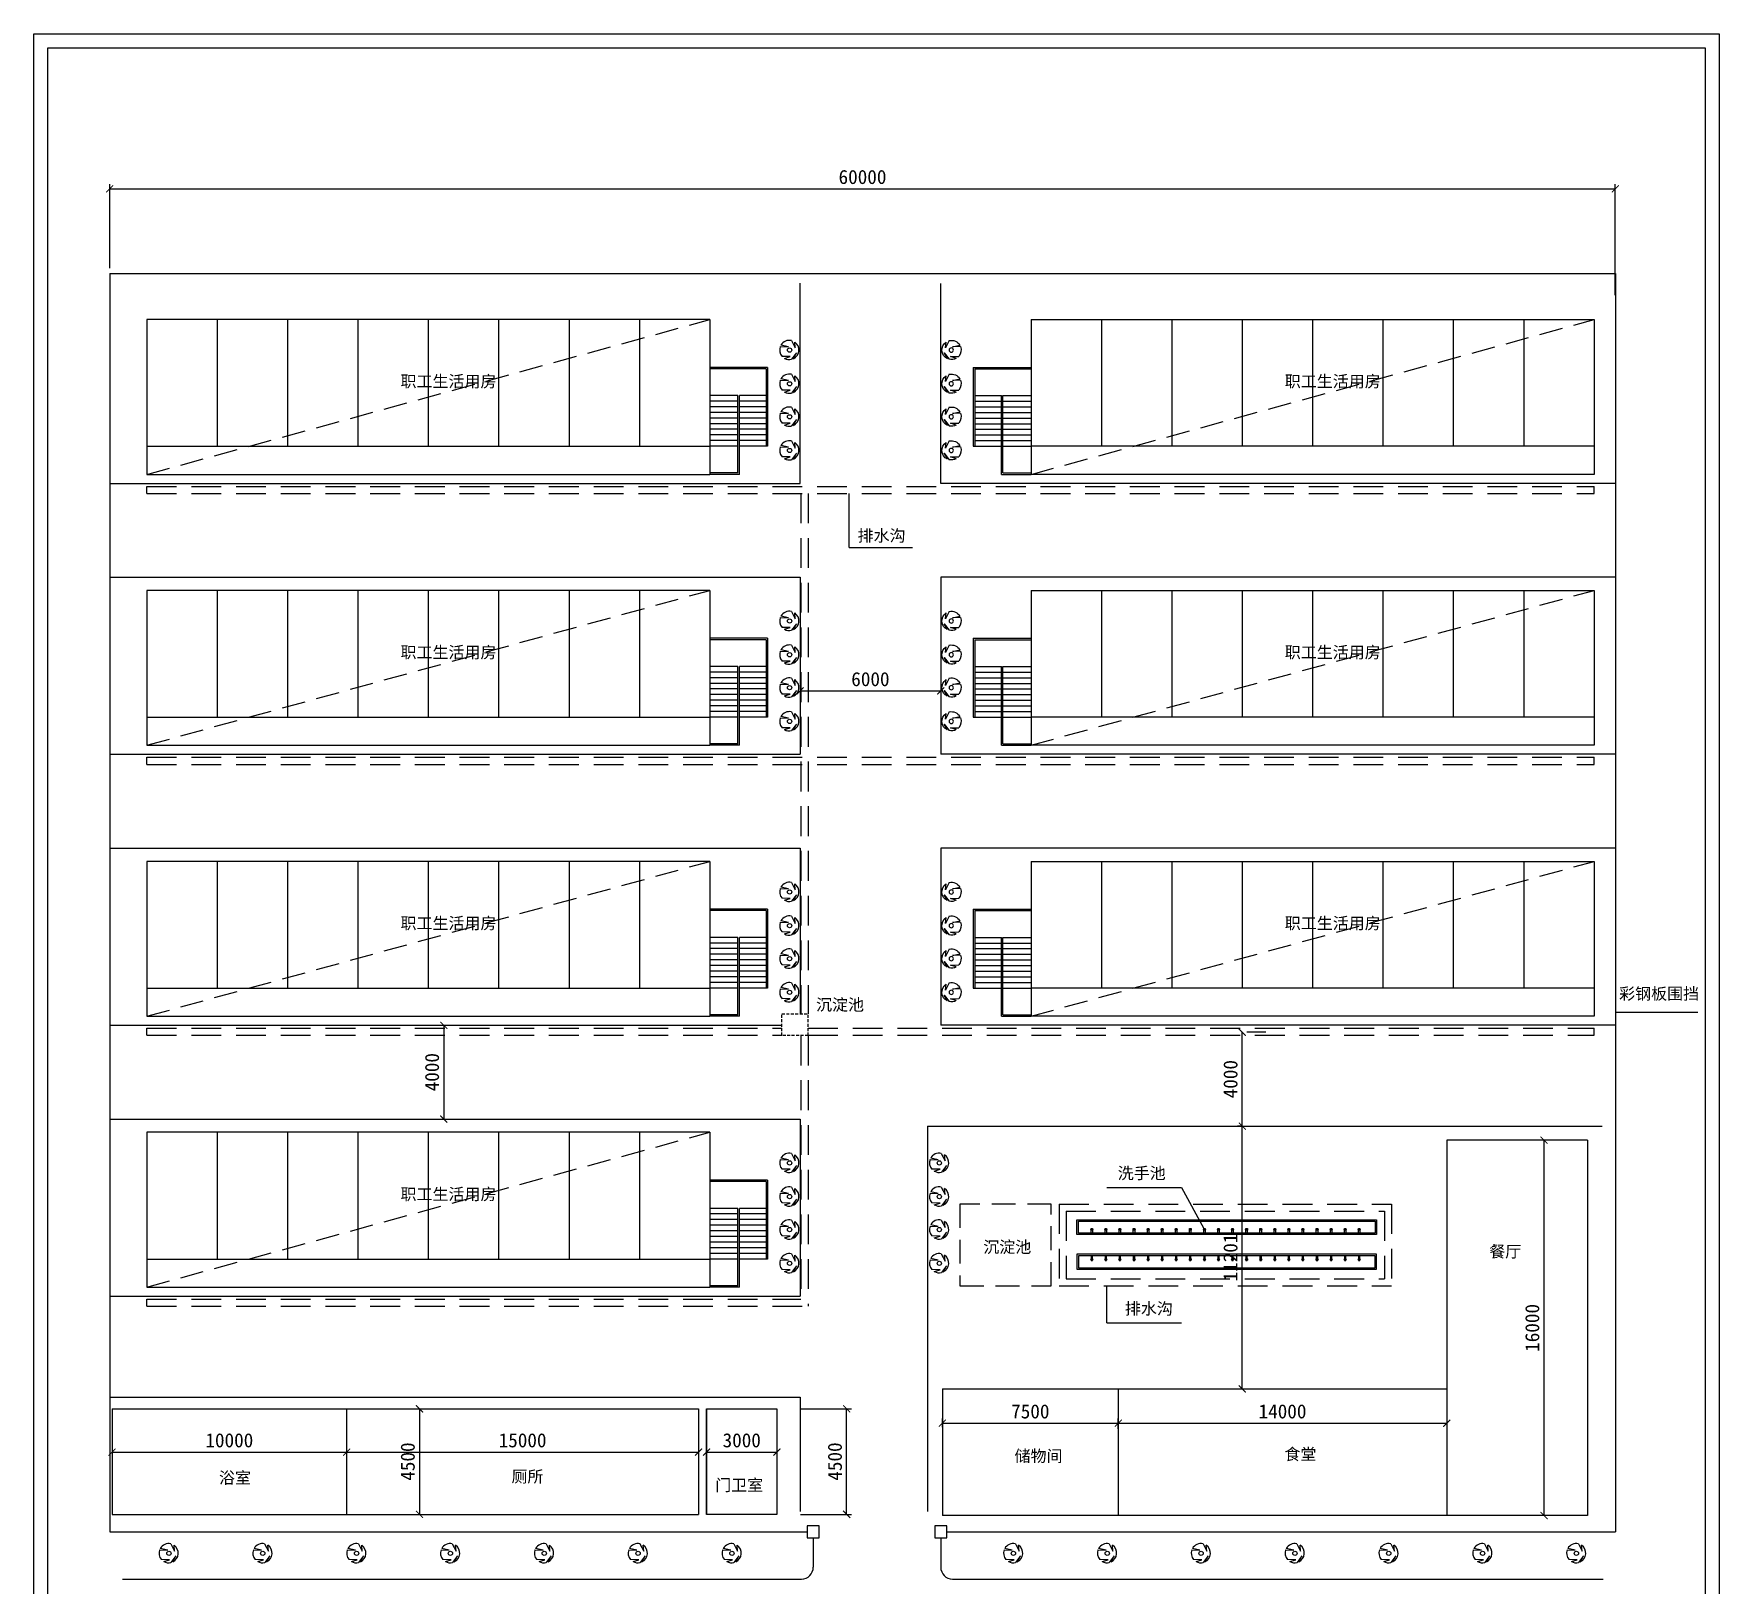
# Model space of a CAD drawing. Extents: x -583905 to 1065231, y 80891 to 497838.
# Drawn here: x -583905 to -512053, y 285453 to 351585 of the extents above; entities that cross this region are included whole.
import ezdxf

# ---------------------------------------------------------------- set-up
doc = ezdxf.new("R2010")
doc.units = 0
doc.linetypes.add('DASHED', pattern=[19.05, 12.7, -6.35])
doc.linetypes.add('DASHEDX2', pattern=[1.5, 1, -0.5])
doc.layers.get('0').update_dxf_attribs({"linetype": 'CONTINUOUS'})
doc.layers.get('DEFPOINTS').update_dxf_attribs({"linetype": 'CONTINUOUS'})
for name, color, linetype in [('CC', 7, 'CONTINUOUS'), ('LAYER3', 3, 'CONTINUOUS'), ('LAYER4', 5, 'CONTINUOUS'), ('LUNKUO', 6, 'CONTINUOUS'), ('周边', 7, 'CONTINUOUS'), ('标注', 7, 'CONTINUOUS'), ('标注临', 7, 'CONTINUOUS'), ('水', 3, 'CONTINUOUS'), ('绿化', 3, 'CONTINUOUS'), ('道路', 8, 'CONTINUOUS')]:
    doc.layers.add(name, color=color, linetype=linetype)
doc.styles.add('文字', font='SimSun.ttf')
doc.dimstyles.new('ISO-25', dxfattribs={"dimtxt": 1000, "dimasz": 300, "dimexe": 200, "dimexo": 2000, "dimgap": 500, "dimtad": 1, "dimdec": 0, "dimtxsty": 'STANDARD', "dimblk": 'ARCHTICK', "dimcen": 2.5, "dimazin": 3, "dimtfac": 1, "dimtdec": 0, "dimtmove": 0, "dimatfit": 3})

# ---------------------------------------------------------------- blocks, each defined once
blk = doc.blocks.new('A$C7AB25CB9')
at = {"layer": 'LAYER3'}
for p, q in [((1105, 1773), (1462, 1084)), ((1462, 1084), (1415, 1636)), ((42, 1205), (807, 1177)), ((807, 1177), (99, 1328)), ((994, 266), (219, 274)), ((445, 91), (994, 266)), ((1590, 617), (1120, 0)), ((1287, 60), (1590, 617))]:
    blk.add_line(p, q, dxfattribs=at)
blk.add_circle((924, 873), 200, dxfattribs=at)
for start, end in [(76.77535, 150.94372), (295.3565, 55.35439), (159.4395, 222.05005), (240.41806, 284.14241)]:
    blk.add_arc((897, 885), 913, start, end, dxfattribs=at)
blk = doc.blocks.new('_ARCHTICK')
at = {"color": 0, "linetype": 'BYBLOCK', "const_width": 0.15}
blk.add_lwpolyline([(-0.5, -0.5), (0.5, 0.5)], dxfattribs=at)
blk = doc.blocks.new('*D44')
at = {"layer": 'DEFPOINTS', "color": 0}
for p in [(-552224, 292977), (-549251, 292977), (-552224, 288477)]:
    blk.add_point(p, dxfattribs=at)
at = {"layer": '标注临', "color": 0}
for p, q in [((-551224, 292977), (-549051, 292977)), ((-549251, 288477), (-549251, 292977)), ((-551224, 288477), (-549051, 288477))]:
    blk.add_line(p, q, dxfattribs=at)
at = {"layer": '标注临', "color": 0, "xscale": 300, "yscale": 300, "zscale": 300}
for p, rotation in [((-549251, 292977), 90), ((-549251, 288477), 270)]:
    blk.add_blockref('_ARCHTICK', p, dxfattribs=dict(at, rotation=rotation))
at = {"layer": '标注临', "color": 0, "insert": (-549751, 290727), "char_height": 600, "attachment_point": 5, "rotation": 90}
blk.add_mtext('4500', dxfattribs=at)
blk = doc.blocks.new('*D45')
at = {"layer": 'DEFPOINTS', "color": 0}
for p in [(-570566, 292976), (-570566, 288476), (-567459, 288476)]:
    blk.add_point(p, dxfattribs=at)
at = {"layer": '标注临', "color": 0}
for p, q in [((-569566, 292976), (-567259, 292976)), ((-567459, 292976), (-567459, 288476)), ((-569566, 288476), (-567259, 288476))]:
    blk.add_line(p, q, dxfattribs=at)
at = {"layer": '标注临', "color": 0, "xscale": 300, "yscale": 300, "zscale": 300}
for p, rotation in [((-567459, 292976), 90), ((-567459, 288476), 270)]:
    blk.add_blockref('_ARCHTICK', p, dxfattribs=dict(at, rotation=rotation))
at = {"layer": '标注临', "color": 0, "insert": (-567959, 290726), "char_height": 600, "attachment_point": 5, "rotation": 90}
blk.add_mtext('4500', dxfattribs=at)
blk = doc.blocks.new('*D46')
at = {"layer": 'DEFPOINTS', "color": 0}
for p in [(-519523, 304424), (-517672, 304424), (-517672, 288424)]:
    blk.add_point(p, dxfattribs=at)
at = {"layer": '标注临', "color": 0}
for p, q in [((-518672, 304424), (-519723, 304424)), ((-519523, 288424), (-519523, 304424)), ((-518672, 288424), (-519723, 288424))]:
    blk.add_line(p, q, dxfattribs=at)
at = {"layer": '标注临', "color": 0, "xscale": 300, "yscale": 300, "zscale": 300}
for p, rotation in [((-519523, 304424), 90), ((-519523, 288424), 270)]:
    blk.add_blockref('_ARCHTICK', p, dxfattribs=dict(at, rotation=rotation))
at = {"layer": '标注临', "color": 0, "insert": (-520023, 296424), "char_height": 600, "attachment_point": 5, "rotation": 90}
blk.add_mtext('16000', dxfattribs=at)
blk = doc.blocks.new('*D48')
at = {"layer": 'DEFPOINTS', "color": 0}
for p in [(-570566, 292975), (-555566, 292977), (-555566, 291129)]:
    blk.add_point(p, dxfattribs=at)
at = {"layer": '标注临', "color": 0}
for p, q in [((-570566, 291975), (-570566, 290929)), ((-555566, 291977), (-555566, 290929)), ((-570566, 291129), (-555566, 291129))]:
    blk.add_line(p, q, dxfattribs=at)
at = {"layer": '标注临', "color": 0, "xscale": 300, "yscale": 300, "zscale": 300, "rotation": 180}
blk.add_blockref('_ARCHTICK', (-570566, 291129), dxfattribs=at)
at = {"layer": '标注临', "color": 0, "xscale": 300, "yscale": 300, "zscale": 300}
blk.add_blockref('_ARCHTICK', (-555566, 291129), dxfattribs=at)
at = {"layer": '标注临', "color": 0, "insert": (-563066, 291629), "char_height": 600, "attachment_point": 5}
blk.add_mtext('15000', dxfattribs=at)
blk = doc.blocks.new('*D41')
at = {"layer": 'DEFPOINTS', "color": 0}
for p in [(-516485, 344976), (-580667, 340596), (-516485, 339446)]:
    blk.add_point(p, dxfattribs=at)
at = {"layer": '标注临', "color": 0}
for p, q in [((-580667, 341596), (-580667, 345176)), ((-580667, 344976), (-516485, 344976)), ((-516485, 340446), (-516485, 345176))]:
    blk.add_line(p, q, dxfattribs=at)
at = {"layer": '标注临', "color": 0, "xscale": 300, "yscale": 300, "zscale": 300, "rotation": 180}
blk.add_blockref('_ARCHTICK', (-580667, 344976), dxfattribs=at)
at = {"layer": '标注临', "color": 0, "xscale": 300, "yscale": 300, "zscale": 300}
blk.add_blockref('_ARCHTICK', (-516485, 344976), dxfattribs=at)
at = {"layer": '标注临', "color": 0, "insert": (-548576, 345476), "char_height": 600, "attachment_point": 5}
blk.add_mtext('60000', dxfattribs=at)
blk = doc.blocks.new('*D49')
at = {"layer": 'DEFPOINTS', "color": 0}
for p in [(-580566, 292975), (-570566, 292975), (-570566, 291129)]:
    blk.add_point(p, dxfattribs=at)
at = {"layer": '标注临', "color": 0}
for p, q in [((-580566, 291975), (-580566, 290929)), ((-570566, 291975), (-570566, 290929)), ((-580566, 291129), (-570566, 291129))]:
    blk.add_line(p, q, dxfattribs=at)
at = {"layer": '标注临', "color": 0, "xscale": 300, "yscale": 300, "zscale": 300, "rotation": 180}
blk.add_blockref('_ARCHTICK', (-580566, 291129), dxfattribs=at)
at = {"layer": '标注临', "color": 0, "xscale": 300, "yscale": 300, "zscale": 300}
blk.add_blockref('_ARCHTICK', (-570566, 291129), dxfattribs=at)
at = {"layer": '标注临', "color": 0, "insert": (-575566, 291629), "char_height": 600, "attachment_point": 5}
blk.add_mtext('10000', dxfattribs=at)
blk = doc.blocks.new('*D50')
at = {"layer": 'DEFPOINTS', "color": 0}
for p in [(-566340, 309323), (-566424, 305323), (-565953, 305323)]:
    blk.add_point(p, dxfattribs=at)
at = {"layer": '标注临', "color": 0}
for p, q in [((-567340, 309323), (-566624, 309323)), ((-566424, 309323), (-566424, 305323)), ((-566953, 305323), (-566624, 305323))]:
    blk.add_line(p, q, dxfattribs=at)
at = {"layer": '标注临', "color": 0, "xscale": 300, "yscale": 300, "zscale": 300}
for p, rotation in [((-566424, 309323), 90), ((-566424, 305323), 270)]:
    blk.add_blockref('_ARCHTICK', p, dxfattribs=dict(at, rotation=rotation))
at = {"layer": '标注临', "color": 0, "insert": (-566924, 307323), "char_height": 600, "attachment_point": 5, "rotation": 90}
blk.add_mtext('4000', dxfattribs=at)
blk = doc.blocks.new('*D42')
at = {"layer": 'DEFPOINTS', "color": 0}
for p in [(-523672, 292361), (-523672, 292361), (-537672, 291124)]:
    blk.add_point(p, dxfattribs=at)
at = {"layer": '标注临', "color": 0}
for p, q in [((-523672, 293361), (-523672, 292561)), ((-537672, 292124), (-537672, 292561)), ((-537672, 292361), (-523672, 292361))]:
    blk.add_line(p, q, dxfattribs=at)
at = {"layer": '标注临', "color": 0, "xscale": 300, "yscale": 300, "zscale": 300, "rotation": 180}
blk.add_blockref('_ARCHTICK', (-537672, 292361), dxfattribs=at)
at = {"layer": '标注临', "color": 0, "xscale": 300, "yscale": 300, "zscale": 300}
blk.add_blockref('_ARCHTICK', (-523672, 292361), dxfattribs=at)
at = {"layer": '标注临', "color": 0, "insert": (-530672, 292861), "char_height": 600, "attachment_point": 5}
blk.add_mtext('14000', dxfattribs=at)
blk = doc.blocks.new('*D51')
at = {"layer": 'DEFPOINTS', "color": 0}
for p in [(-532387, 305025), (-531426, 305025), (-532237, 293824)]:
    blk.add_point(p, dxfattribs=at)
at = {"layer": '标注临', "color": 0}
for p, q in [((-532426, 305025), (-532587, 305025)), ((-532387, 293824), (-532387, 305025)), ((-533237, 293824), (-532587, 293824))]:
    blk.add_line(p, q, dxfattribs=at)
at = {"layer": '标注临', "color": 0, "xscale": 300, "yscale": 300, "zscale": 300}
for p, rotation in [((-532387, 305025), 90), ((-532387, 293824), 270)]:
    blk.add_blockref('_ARCHTICK', p, dxfattribs=dict(at, rotation=rotation))
at = {"layer": '标注临', "color": 0, "insert": (-532887, 299425), "char_height": 600, "attachment_point": 5, "rotation": 90}
blk.add_mtext('11201', dxfattribs=at)
blk = doc.blocks.new('*D52')
at = {"layer": 'DEFPOINTS', "color": 0}
for p in [(-555224, 292977), (-552224, 292977), (-552224, 291129)]:
    blk.add_point(p, dxfattribs=at)
at = {"layer": '标注临', "color": 0}
for p, q in [((-555224, 291977), (-555224, 290929)), ((-552224, 291977), (-552224, 290929)), ((-555224, 291129), (-552224, 291129))]:
    blk.add_line(p, q, dxfattribs=at)
at = {"layer": '标注临', "color": 0, "xscale": 300, "yscale": 300, "zscale": 300, "rotation": 180}
blk.add_blockref('_ARCHTICK', (-555224, 291129), dxfattribs=at)
at = {"layer": '标注临', "color": 0, "xscale": 300, "yscale": 300, "zscale": 300}
blk.add_blockref('_ARCHTICK', (-552224, 291129), dxfattribs=at)
at = {"layer": '标注临', "color": 0, "insert": (-553724, 291629), "char_height": 600, "attachment_point": 5}
blk.add_mtext('3000', dxfattribs=at)
blk = doc.blocks.new('*D43')
at = {"layer": 'DEFPOINTS', "color": 0}
for p in [(-537672, 292361), (-545172, 291189), (-537672, 291124)]:
    blk.add_point(p, dxfattribs=at)
at = {"layer": '标注临', "color": 0}
for p, q in [((-545172, 292189), (-545172, 292561)), ((-537672, 292124), (-537672, 292561)), ((-545172, 292361), (-537672, 292361))]:
    blk.add_line(p, q, dxfattribs=at)
at = {"layer": '标注临', "color": 0, "xscale": 300, "yscale": 300, "zscale": 300, "rotation": 180}
blk.add_blockref('_ARCHTICK', (-545172, 292361), dxfattribs=at)
at = {"layer": '标注临', "color": 0, "xscale": 300, "yscale": 300, "zscale": 300}
blk.add_blockref('_ARCHTICK', (-537672, 292361), dxfattribs=at)
at = {"layer": '标注临', "color": 0, "insert": (-541422, 292861), "char_height": 600, "attachment_point": 5}
blk.add_mtext('7500', dxfattribs=at)
blk = doc.blocks.new('*D47')
at = {"layer": 'DEFPOINTS', "color": 0}
for p in [(-532387, 309025), (-532387, 309025), (-531426, 305025)]:
    blk.add_point(p, dxfattribs=at)
at = {"layer": '标注临', "color": 0}
for p, q in [((-532387, 305025), (-532387, 309025)), ((-531387, 309025), (-532187, 309025)), ((-532426, 305025), (-532587, 305025))]:
    blk.add_line(p, q, dxfattribs=at)
at = {"layer": '标注临', "color": 0, "xscale": 300, "yscale": 300, "zscale": 300}
for p, rotation in [((-532387, 309025), 90), ((-532387, 305025), 270)]:
    blk.add_blockref('_ARCHTICK', p, dxfattribs=dict(at, rotation=rotation))
at = {"layer": '标注临', "color": 0, "insert": (-532887, 307025), "char_height": 600, "attachment_point": 5, "rotation": 90}
blk.add_mtext('4000', dxfattribs=at)
blk = doc.blocks.new('*D40')
at = {"layer": 'DEFPOINTS', "color": 0}
for p in [(-551239, 323572), (-545239, 323572), (-545239, 323572)]:
    blk.add_point(p, dxfattribs=at)
at = {"layer": '标注临', "color": 0}
for p, q in [((-551239, 324572), (-551239, 323772)), ((-545239, 324572), (-545239, 323772)), ((-551239, 323572), (-545239, 323572))]:
    blk.add_line(p, q, dxfattribs=at)
at = {"layer": '标注临', "color": 0, "xscale": 300, "yscale": 300, "zscale": 300, "rotation": 180}
blk.add_blockref('_ARCHTICK', (-551239, 323572), dxfattribs=at)
at = {"layer": '标注临', "color": 0, "xscale": 300, "yscale": 300, "zscale": 300}
blk.add_blockref('_ARCHTICK', (-545239, 323572), dxfattribs=at)
at = {"layer": '标注临', "color": 0, "insert": (-548239, 324072), "char_height": 600, "attachment_point": 5}
blk.add_mtext('6000', dxfattribs=at)

msp = doc.modelspace()

# ---------------------------------------------------------------- linework, layer by layer
for p, q in [((-523672.4, 304424.4), (-523672.4, 288424.4)), ((-517672.4, 304424.4), (-523672.4, 304424.4)), ((-517672.4, 304424.4), (-517672.4, 288424.4)), ((-538157.4, 302409.8), (-534975.9, 302409.8)), ((-534975.9, 302409.8), (-534031.6, 300661)), ((-538157.4, 296635), (-538157.4, 298216.1)), ((-538157.4, 296635), (-534975.9, 296635)), ((-545172.4, 293824.4), (-545172.4, 288424.4)), ((-545172.4, 293824.4), (-523672.4, 293824.4)), ((-537672.4, 293824.4), (-537672.4, 288424.4)), ((-580565.7, 292975.3), (-555565.7, 292977.2)), ((-580565.7, 292975.3), (-580565.7, 288475.3)), ((-570565.7, 292977.2), (-570565.7, 288476.1)), ((-555565.7, 292977.2), (-555565.7, 288477.2)), ((-555223.7, 292977.2), (-555223.7, 288477.2)), ((-580565.7, 288475.3), (-555565.7, 288477.2)), ((-517672.4, 288424.4), (-545172.4, 288424.4))]:
    msp.add_line(p, q)
for points in [[(-512053.3, 351585.4), (-512053.3, 249976.6), (-583905.2, 249976.6), (-583905.2, 351585.4)], [(-512658.1, 350980.6), (-512658.1, 250581.4), (-583300.4, 250581.4), (-583300.4, 350980.6)], [(-539435.1, 301033), (-526660.1, 301033), (-526660.1, 300400.5), (-539435.1, 300400.5)], [(-539375.1, 300973), (-526720.1, 300973), (-526720.1, 300460.5), (-539375.1, 300460.5)], [(-539435.1, 298929.6), (-526660.1, 298929.6), (-526660.1, 299562.1), (-539435.1, 299562.1)], [(-539375.1, 298989.6), (-526720.1, 298989.6), (-526720.1, 299502.1), (-539375.1, 299502.1)], [(-555223.7, 292977.2), (-552223.7, 292977.2), (-552223.7, 288477.2), (-555223.7, 288477.2)], [(-550931.5, 287989.6), (-550931.5, 287477.6), (-550419.5, 287477.6), (-550419.5, 287989.6)], [(-545496.2, 287989.6), (-545496.2, 287477.6), (-544984.2, 287477.6), (-544984.2, 287989.6)]]:
    msp.add_lwpolyline(points, close=True)
for points in [[(-538831.6, 300460.5), (-538831.6, 300661), (-538773.1, 300661), (-538773.1, 300460.5)], [(-538231.6, 300460.5), (-538231.6, 300661), (-538173.1, 300661), (-538173.1, 300460.5)], [(-537631.6, 300460.5), (-537631.6, 300661), (-537573.1, 300661), (-537573.1, 300460.5)], [(-537031.6, 300460.5), (-537031.6, 300661), (-536973.1, 300661), (-536973.1, 300460.5)], [(-536431.6, 300460.5), (-536431.6, 300661), (-536373.1, 300661), (-536373.1, 300460.5)], [(-535831.6, 300460.5), (-535831.6, 300661), (-535773.1, 300661), (-535773.1, 300460.5)], [(-535231.6, 300460.5), (-535231.6, 300661), (-535173.1, 300661), (-535173.1, 300460.5)], [(-534631.6, 300460.5), (-534631.6, 300661), (-534573.1, 300661), (-534573.1, 300460.5)], [(-534031.6, 300460.5), (-534031.6, 300661), (-533973.1, 300661), (-533973.1, 300460.5)], [(-533431.6, 300460.5), (-533431.6, 300661), (-533373.1, 300661), (-533373.1, 300460.5)], [(-532831.6, 300460.5), (-532831.6, 300661), (-532773.1, 300661), (-532773.1, 300460.5)], [(-532231.6, 300460.5), (-532231.6, 300661), (-532173.1, 300661), (-532173.1, 300460.5)], [(-531631.6, 300460.5), (-531631.6, 300661), (-531573.1, 300661), (-531573.1, 300460.5)], [(-531031.6, 300460.5), (-531031.6, 300661), (-530973.1, 300661), (-530973.1, 300460.5)], [(-530431.6, 300460.5), (-530431.6, 300661), (-530373.1, 300661), (-530373.1, 300460.5)], [(-529831.6, 300460.5), (-529831.6, 300661), (-529773.1, 300661), (-529773.1, 300460.5)], [(-529231.6, 300460.5), (-529231.6, 300661), (-529173.1, 300661), (-529173.1, 300460.5)], [(-528631.6, 300460.5), (-528631.6, 300661), (-528573.1, 300661), (-528573.1, 300460.5)], [(-528031.6, 300460.5), (-528031.6, 300661), (-527973.1, 300661), (-527973.1, 300460.5)], [(-527431.6, 300460.5), (-527431.6, 300661), (-527373.1, 300661), (-527373.1, 300460.5)], [(-538831.6, 299502.1), (-538831.6, 299301.6), (-538773.1, 299301.6), (-538773.1, 299502.1)], [(-538231.6, 299502.1), (-538231.6, 299301.6), (-538173.1, 299301.6), (-538173.1, 299502.1)], [(-537631.6, 299502.1), (-537631.6, 299301.6), (-537573.1, 299301.6), (-537573.1, 299502.1)], [(-537031.6, 299502.1), (-537031.6, 299301.6), (-536973.1, 299301.6), (-536973.1, 299502.1)], [(-536431.6, 299502.1), (-536431.6, 299301.6), (-536373.1, 299301.6), (-536373.1, 299502.1)], [(-535831.6, 299502.1), (-535831.6, 299301.6), (-535773.1, 299301.6), (-535773.1, 299502.1)], [(-535231.6, 299502.1), (-535231.6, 299301.6), (-535173.1, 299301.6), (-535173.1, 299502.1)], [(-534631.6, 299502.1), (-534631.6, 299301.6), (-534573.1, 299301.6), (-534573.1, 299502.1)], [(-534031.6, 299502.1), (-534031.6, 299301.6), (-533973.1, 299301.6), (-533973.1, 299502.1)], [(-533431.6, 299502.1), (-533431.6, 299301.6), (-533373.1, 299301.6), (-533373.1, 299502.1)], [(-532831.6, 299502.1), (-532831.6, 299301.6), (-532773.1, 299301.6), (-532773.1, 299502.1)], [(-532231.6, 299502.1), (-532231.6, 299301.6), (-532173.1, 299301.6), (-532173.1, 299502.1)], [(-531631.6, 299502.1), (-531631.6, 299301.6), (-531573.1, 299301.6), (-531573.1, 299502.1)], [(-531031.6, 299502.1), (-531031.6, 299301.6), (-530973.1, 299301.6), (-530973.1, 299502.1)], [(-530431.6, 299502.1), (-530431.6, 299301.6), (-530373.1, 299301.6), (-530373.1, 299502.1)], [(-529831.6, 299502.1), (-529831.6, 299301.6), (-529773.1, 299301.6), (-529773.1, 299502.1)], [(-529231.6, 299502.1), (-529231.6, 299301.6), (-529173.1, 299301.6), (-529173.1, 299502.1)], [(-528631.6, 299502.1), (-528631.6, 299301.6), (-528573.1, 299301.6), (-528573.1, 299502.1)], [(-528031.6, 299502.1), (-528031.6, 299301.6), (-527973.1, 299301.6), (-527973.1, 299502.1)], [(-527431.6, 299502.1), (-527431.6, 299301.6), (-527373.1, 299301.6), (-527373.1, 299502.1)]]:
    msp.add_lwpolyline(points)
for centre in [(-538801.1, 300624.5), (-538201.1, 300624.5), (-537601.1, 300624.5), (-537001.1, 300624.5), (-536401.1, 300624.5), (-535801.1, 300624.5), (-535201.1, 300624.5), (-534601.1, 300624.5), (-534001.1, 300624.5), (-533401.1, 300624.5), (-532801.1, 300624.5), (-532201.1, 300624.5), (-531601.1, 300624.5), (-531001.1, 300624.5), (-530401.1, 300624.5), (-529801.1, 300624.5), (-529201.1, 300624.5), (-528601.1, 300624.5), (-528001.1, 300624.5), (-527401.1, 300624.5), (-538801.1, 299338.1), (-538201.1, 299338.1), (-537601.1, 299338.1), (-537001.1, 299338.1), (-536401.1, 299338.1), (-535801.1, 299338.1), (-535201.1, 299338.1), (-534601.1, 299338.1), (-534001.1, 299338.1), (-533401.1, 299338.1), (-532801.1, 299338.1), (-532201.1, 299338.1), (-531601.1, 299338.1), (-531001.1, 299338.1), (-530401.1, 299338.1), (-529801.1, 299338.1), (-529201.1, 299338.1), (-528601.1, 299338.1), (-528001.1, 299338.1), (-527401.1, 299338.1)]:
    msp.add_circle(centre, 42)
at = {"layer": 'CC', "linetype": 'DASHEDX2', "ltscale": 1000}
for p, q in [((-579085.8, 332804.4), (-555085.8, 339404.4)), ((-541392, 332804.4), (-517392, 339404.4)), ((-579085.8, 321256.3), (-555085.8, 327856.3)), ((-541392, 321256.3), (-517392, 327856.3)), ((-579085.8, 309708.2), (-555085.8, 316308.2)), ((-541392, 309708.2), (-517392, 316308.2)), ((-579085.8, 298160), (-555085.8, 304760))]:
    msp.add_line(p, q, dxfattribs=at)
at = {"layer": 'LAYER4'}
for p, q in [((-552625.8, 337364.4), (-555085.8, 337364.4)), ((-552685.8, 337304.4), (-555085.8, 337304.4)), ((-552685.8, 337304.4), (-552685.8, 334004.4)), ((-552625.8, 337364.4), (-552625.8, 334004.4)), ((-543852, 337364.4), (-543852, 334004.4)), ((-543852, 337364.4), (-541392, 337364.4)), ((-543792, 337304.4), (-543792, 334004.4)), ((-543792, 337304.4), (-541392, 337304.4)), ((-553885.8, 336164.4), (-555085.8, 336164.4)), ((-553885.8, 335924.4), (-555085.8, 335924.4)), ((-553885.8, 335684.4), (-555085.8, 335684.4)), ((-553885.8, 332864.4), (-553885.8, 336164.4)), ((-552685.8, 336164.4), (-553825.8, 336164.4)), ((-553825.8, 332804.4), (-553825.8, 336164.4)), ((-552685.8, 335924.4), (-553825.8, 335924.4)), ((-552685.8, 335684.4), (-553825.8, 335684.4)), ((-543792, 336164.4), (-542652, 336164.4)), ((-543792, 335924.4), (-542652, 335924.4)), ((-543792, 335684.4), (-542652, 335684.4)), ((-542652, 332804.4), (-542652, 336164.4)), ((-542592, 332864.4), (-542592, 336164.4)), ((-542592, 336164.4), (-541392, 336164.4)), ((-542592, 335924.4), (-541392, 335924.4)), ((-542592, 335684.4), (-541392, 335684.4)), ((-553885.8, 335444.4), (-555085.8, 335444.4)), ((-553885.8, 335204.4), (-555085.8, 335204.4)), ((-553885.8, 334964.4), (-555085.8, 334964.4)), ((-552685.8, 335444.4), (-553825.8, 335444.4)), ((-552685.8, 335204.4), (-553825.8, 335204.4)), ((-552685.8, 334964.4), (-553825.8, 334964.4)), ((-543792, 335444.4), (-542652, 335444.4)), ((-543792, 335204.4), (-542652, 335204.4)), ((-543792, 334964.4), (-542652, 334964.4)), ((-542592, 335444.4), (-541392, 335444.4)), ((-542592, 335204.4), (-541392, 335204.4)), ((-542592, 334964.4), (-541392, 334964.4)), ((-553885.8, 334724.4), (-555085.8, 334724.4)), ((-553885.8, 334484.4), (-555085.8, 334484.4)), ((-553885.8, 334244.4), (-555085.8, 334244.4)), ((-552685.8, 334724.4), (-553825.8, 334724.4)), ((-552685.8, 334484.4), (-553825.8, 334484.4)), ((-552685.8, 334244.4), (-553825.8, 334244.4)), ((-543792, 334724.4), (-542652, 334724.4)), ((-543792, 334484.4), (-542652, 334484.4)), ((-543792, 334244.4), (-542652, 334244.4)), ((-542592, 334724.4), (-541392, 334724.4)), ((-542592, 334484.4), (-541392, 334484.4)), ((-542592, 334244.4), (-541392, 334244.4)), ((-553885.8, 334004.4), (-555085.8, 334004.4)), ((-552625.8, 334004.4), (-553825.8, 334004.4)), ((-543852, 334004.4), (-542652, 334004.4)), ((-542592, 334004.4), (-541392, 334004.4)), ((-553885.8, 332864.4), (-555085.8, 332864.4)), ((-553825.8, 332804.4), (-555085.8, 332804.4)), ((-542652, 332804.4), (-541392, 332804.4)), ((-542592, 332864.4), (-541392, 332864.4)), ((-552625.8, 325816.3), (-555085.8, 325816.3)), ((-552685.8, 325756.3), (-555085.8, 325756.3)), ((-552685.8, 325756.3), (-552685.8, 322456.3)), ((-552625.8, 325816.3), (-552625.8, 322456.3)), ((-543852, 325816.3), (-543852, 322456.3)), ((-543852, 325816.3), (-541392, 325816.3)), ((-543792, 325756.3), (-543792, 322456.3)), ((-543792, 325756.3), (-541392, 325756.3)), ((-553885.8, 324616.3), (-555085.8, 324616.3)), ((-553885.8, 324376.3), (-555085.8, 324376.3)), ((-553885.8, 324136.3), (-555085.8, 324136.3)), ((-553885.8, 321316.3), (-553885.8, 324616.3)), ((-552685.8, 324616.3), (-553825.8, 324616.3)), ((-553825.8, 321256.3), (-553825.8, 324616.3)), ((-552685.8, 324376.3), (-553825.8, 324376.3)), ((-552685.8, 324136.3), (-553825.8, 324136.3)), ((-543792, 324616.3), (-542652, 324616.3)), ((-543792, 324376.3), (-542652, 324376.3)), ((-543792, 324136.3), (-542652, 324136.3)), ((-542652, 321256.3), (-542652, 324616.3)), ((-542592, 321316.3), (-542592, 324616.3)), ((-542592, 324616.3), (-541392, 324616.3)), ((-542592, 324376.3), (-541392, 324376.3)), ((-542592, 324136.3), (-541392, 324136.3)), ((-553885.8, 323896.3), (-555085.8, 323896.3)), ((-553885.8, 323656.3), (-555085.8, 323656.3)), ((-553885.8, 323416.3), (-555085.8, 323416.3)), ((-552685.8, 323896.3), (-553825.8, 323896.3)), ((-552685.8, 323656.3), (-553825.8, 323656.3)), ((-552685.8, 323416.3), (-553825.8, 323416.3)), ((-543792, 323896.3), (-542652, 323896.3)), ((-543792, 323656.3), (-542652, 323656.3)), ((-543792, 323416.3), (-542652, 323416.3)), ((-542592, 323896.3), (-541392, 323896.3)), ((-542592, 323656.3), (-541392, 323656.3)), ((-542592, 323416.3), (-541392, 323416.3)), ((-553885.8, 323176.3), (-555085.8, 323176.3)), ((-553885.8, 322936.3), (-555085.8, 322936.3)), ((-553885.8, 322696.3), (-555085.8, 322696.3)), ((-552685.8, 323176.3), (-553825.8, 323176.3)), ((-552685.8, 322936.3), (-553825.8, 322936.3)), ((-552685.8, 322696.3), (-553825.8, 322696.3)), ((-543792, 323176.3), (-542652, 323176.3)), ((-543792, 322936.3), (-542652, 322936.3)), ((-543792, 322696.3), (-542652, 322696.3)), ((-542592, 323176.3), (-541392, 323176.3)), ((-542592, 322936.3), (-541392, 322936.3)), ((-542592, 322696.3), (-541392, 322696.3)), ((-553885.8, 322456.3), (-555085.8, 322456.3)), ((-552625.8, 322456.3), (-553825.8, 322456.3)), ((-543852, 322456.3), (-542652, 322456.3)), ((-542592, 322456.3), (-541392, 322456.3)), ((-553885.8, 321316.3), (-555085.8, 321316.3)), ((-553825.8, 321256.3), (-555085.8, 321256.3)), ((-542652, 321256.3), (-541392, 321256.3)), ((-542592, 321316.3), (-541392, 321316.3)), ((-552625.8, 314268.2), (-555085.8, 314268.2)), ((-552685.8, 314208.2), (-555085.8, 314208.2)), ((-552685.8, 314208.2), (-552685.8, 310908.2)), ((-552625.8, 314268.2), (-552625.8, 310908.2)), ((-543852, 314268.2), (-543852, 310908.2)), ((-543852, 314268.2), (-541392, 314268.2)), ((-543792, 314208.2), (-543792, 310908.2)), ((-543792, 314208.2), (-541392, 314208.2)), ((-553885.8, 313068.2), (-555085.8, 313068.2)), ((-553885.8, 312828.2), (-555085.8, 312828.2)), ((-553885.8, 312588.2), (-555085.8, 312588.2)), ((-553885.8, 309768.2), (-553885.8, 313068.2)), ((-552685.8, 313068.2), (-553825.8, 313068.2)), ((-553825.8, 309708.2), (-553825.8, 313068.2)), ((-552685.8, 312828.2), (-553825.8, 312828.2)), ((-552685.8, 312588.2), (-553825.8, 312588.2)), ((-543792, 313068.2), (-542652, 313068.2)), ((-543792, 312828.2), (-542652, 312828.2)), ((-543792, 312588.2), (-542652, 312588.2)), ((-542652, 309708.2), (-542652, 313068.2)), ((-542592, 309768.2), (-542592, 313068.2)), ((-542592, 313068.2), (-541392, 313068.2)), ((-542592, 312828.2), (-541392, 312828.2)), ((-542592, 312588.2), (-541392, 312588.2)), ((-553885.8, 312348.2), (-555085.8, 312348.2)), ((-553885.8, 312108.2), (-555085.8, 312108.2)), ((-553885.8, 311868.2), (-555085.8, 311868.2)), ((-552685.8, 312348.2), (-553825.8, 312348.2)), ((-552685.8, 312108.2), (-553825.8, 312108.2)), ((-552685.8, 311868.2), (-553825.8, 311868.2)), ((-543792, 312348.2), (-542652, 312348.2)), ((-543792, 312108.2), (-542652, 312108.2)), ((-543792, 311868.2), (-542652, 311868.2)), ((-542592, 312348.2), (-541392, 312348.2)), ((-542592, 312108.2), (-541392, 312108.2)), ((-542592, 311868.2), (-541392, 311868.2)), ((-553885.8, 311628.2), (-555085.8, 311628.2)), ((-553885.8, 311388.2), (-555085.8, 311388.2)), ((-553885.8, 311148.2), (-555085.8, 311148.2)), ((-552685.8, 311628.2), (-553825.8, 311628.2)), ((-552685.8, 311388.2), (-553825.8, 311388.2)), ((-552685.8, 311148.2), (-553825.8, 311148.2)), ((-543792, 311628.2), (-542652, 311628.2)), ((-543792, 311388.2), (-542652, 311388.2)), ((-543792, 311148.2), (-542652, 311148.2)), ((-542592, 311628.2), (-541392, 311628.2)), ((-542592, 311388.2), (-541392, 311388.2)), ((-542592, 311148.2), (-541392, 311148.2)), ((-553885.8, 310908.2), (-555085.8, 310908.2)), ((-552625.8, 310908.2), (-553825.8, 310908.2)), ((-543852, 310908.2), (-542652, 310908.2)), ((-542592, 310908.2), (-541392, 310908.2)), ((-553885.8, 309768.2), (-555085.8, 309768.2)), ((-553825.8, 309708.2), (-555085.8, 309708.2)), ((-542652, 309708.2), (-541392, 309708.2)), ((-542592, 309768.2), (-541392, 309768.2)), ((-552625.8, 302720), (-555085.8, 302720)), ((-552685.8, 302660), (-555085.8, 302660)), ((-552685.8, 302660), (-552685.8, 299360)), ((-552625.8, 302720), (-552625.8, 299360)), ((-553885.8, 301520), (-555085.8, 301520)), ((-553885.8, 301280), (-555085.8, 301280)), ((-553885.8, 298220), (-553885.8, 301520)), ((-552685.8, 301520), (-553825.8, 301520)), ((-553825.8, 298160), (-553825.8, 301520)), ((-552685.8, 301280), (-553825.8, 301280)), ((-553885.8, 301040), (-555085.8, 301040)), ((-553885.8, 300800), (-555085.8, 300800)), ((-553885.8, 300560), (-555085.8, 300560)), ((-552685.8, 301040), (-553825.8, 301040)), ((-552685.8, 300800), (-553825.8, 300800)), ((-552685.8, 300560), (-553825.8, 300560)), ((-553885.8, 300320), (-555085.8, 300320)), ((-553885.8, 300080), (-555085.8, 300080)), ((-553885.8, 299840), (-555085.8, 299840)), ((-552685.8, 300320), (-553825.8, 300320)), ((-552685.8, 300080), (-553825.8, 300080)), ((-552685.8, 299840), (-553825.8, 299840)), ((-553885.8, 299600), (-555085.8, 299600)), ((-553885.8, 299360), (-555085.8, 299360)), ((-552685.8, 299600), (-553825.8, 299600)), ((-552625.8, 299360), (-553825.8, 299360)), ((-553885.8, 298220), (-555085.8, 298220)), ((-553825.8, 298160), (-555085.8, 298160))]:
    msp.add_line(p, q, dxfattribs=at)
at = {"layer": 'LAYER4', "color": 4, "linetype": 'DASHED', "ltscale": 10}
msp.add_line((-550898.6, 308881.4), (-550898.6, 309803.1), dxfattribs=at)
msp.add_lwpolyline([(-550898.6, 308881.4), (-552012.6, 308881.4), (-552012.6, 309803.1), (-550898.6, 309803.1)], dxfattribs=at)
at = {"layer": 'LAYER4', "color": 4, "linetype": 'DASHED', "ltscale": 80}
msp.add_lwpolyline([(-540528.8, 301702.3), (-544425.1, 301702.3), (-544425.1, 298216.1), (-540528.8, 298216.1)], close=True, dxfattribs=at)
at = {"layer": 'LUNKUO'}
for p, q in [((-555085.8, 339404.4), (-579085.8, 339404.4)), ((-579085.8, 339404.4), (-579085.8, 332804.4)), ((-576085.8, 339404.4), (-576085.8, 334004.4)), ((-573085.8, 339404.4), (-573085.8, 334004.4)), ((-570085.8, 339404.4), (-570085.8, 334004.4)), ((-567085.8, 339404.4), (-567085.8, 334004.4)), ((-564085.8, 339404.4), (-564085.8, 334004.4)), ((-561085.8, 339404.4), (-561085.8, 334004.4)), ((-558085.8, 339404.4), (-558085.8, 334004.4)), ((-555085.8, 339404.4), (-555085.8, 332804.4)), ((-541392, 339404.4), (-517392, 339404.4)), ((-541392, 339404.4), (-541392, 332804.4)), ((-538392, 339404.4), (-538392, 334004.4)), ((-535392, 339404.4), (-535392, 334004.4)), ((-532392, 339404.4), (-532392, 334004.4)), ((-529392, 339404.4), (-529392, 334004.4)), ((-526392, 339404.4), (-526392, 334004.4)), ((-523392, 339404.4), (-523392, 334004.4)), ((-520392, 339404.4), (-520392, 334004.4)), ((-517392, 339404.4), (-517392, 332804.4)), ((-579085.8, 334004.4), (-555085.8, 334004.4)), ((-517392, 334004.4), (-541392, 334004.4)), ((-579085.8, 332804.4), (-555085.8, 332804.4)), ((-517392, 332804.4), (-541392, 332804.4)), ((-555085.8, 327856.3), (-579085.8, 327856.3)), ((-579085.8, 327856.3), (-579085.8, 321256.3)), ((-576085.8, 327856.3), (-576085.8, 322456.3)), ((-573085.8, 327856.3), (-573085.8, 322456.3)), ((-570085.8, 327856.3), (-570085.8, 322456.3)), ((-567085.8, 327856.3), (-567085.8, 322456.3)), ((-564085.8, 327856.3), (-564085.8, 322456.3)), ((-561085.8, 327856.3), (-561085.8, 322456.3)), ((-558085.8, 327856.3), (-558085.8, 322456.3)), ((-555085.8, 327856.3), (-555085.8, 321256.3)), ((-541392, 327856.3), (-517392, 327856.3)), ((-541392, 327856.3), (-541392, 321256.3)), ((-538392, 327856.3), (-538392, 322456.3)), ((-535392, 327856.3), (-535392, 322456.3)), ((-532392, 327856.3), (-532392, 322456.3)), ((-529392, 327856.3), (-529392, 322456.3)), ((-526392, 327856.3), (-526392, 322456.3)), ((-523392, 327856.3), (-523392, 322456.3)), ((-520392, 327856.3), (-520392, 322456.3)), ((-517392, 327856.3), (-517392, 321256.3)), ((-579085.8, 322456.3), (-555085.8, 322456.3)), ((-517392, 322456.3), (-541392, 322456.3)), ((-579085.8, 321256.3), (-555085.8, 321256.3)), ((-517392, 321256.3), (-541392, 321256.3)), ((-555085.8, 316308.2), (-579085.8, 316308.2)), ((-579085.8, 316308.2), (-579085.8, 309708.2)), ((-576085.8, 316308.2), (-576085.8, 310908.2)), ((-573085.8, 316308.2), (-573085.8, 310908.2)), ((-570085.8, 316308.2), (-570085.8, 310908.2)), ((-567085.8, 316308.2), (-567085.8, 310908.2)), ((-564085.8, 316308.2), (-564085.8, 310908.2)), ((-561085.8, 316308.2), (-561085.8, 310908.2)), ((-558085.8, 316308.2), (-558085.8, 310908.2)), ((-555085.8, 316308.2), (-555085.8, 309708.2)), ((-541392, 316308.2), (-541392, 309708.2)), ((-541392, 316308.2), (-517392, 316308.2)), ((-538392, 316308.2), (-538392, 310908.2)), ((-535392, 316308.2), (-535392, 310908.2)), ((-532392, 316308.2), (-532392, 310908.2)), ((-529392, 316308.2), (-529392, 310908.2)), ((-526392, 316308.2), (-526392, 310908.2)), ((-523392, 316308.2), (-523392, 310908.2)), ((-520392, 316308.2), (-520392, 310908.2)), ((-517392, 316308.2), (-517392, 309708.2)), ((-579085.8, 310908.2), (-555085.8, 310908.2)), ((-517392, 310908.2), (-541392, 310908.2)), ((-579085.8, 309708.2), (-555085.8, 309708.2)), ((-517392, 309708.2), (-541392, 309708.2)), ((-555085.8, 304760), (-579085.8, 304760)), ((-579085.8, 304760), (-579085.8, 298160)), ((-576085.8, 304760), (-576085.8, 299360)), ((-573085.8, 304760), (-573085.8, 299360)), ((-570085.8, 304760), (-570085.8, 299360)), ((-567085.8, 304760), (-567085.8, 299360)), ((-564085.8, 304760), (-564085.8, 299360)), ((-561085.8, 304760), (-561085.8, 299360)), ((-558085.8, 304760), (-558085.8, 299360)), ((-555085.8, 304760), (-555085.8, 298160)), ((-579085.8, 299360), (-555085.8, 299360)), ((-579085.8, 298160), (-555085.8, 298160))]:
    msp.add_line(p, q, dxfattribs=at)
at = {"layer": '周边'}
for p, q in [((-580666.7, 341371.1), (-516484.6, 341371.1)), ((-580666.7, 341371.1), (-580666.7, 287733.6)), ((-516484.6, 341371.1), (-516484.6, 287733.6)), ((-580666.7, 287733.6), (-550931.5, 287733.6)), ((-544984.2, 287733.6), (-516484.6, 287733.6))]:
    msp.add_line(p, q, dxfattribs=at)
at = {"layer": '标注', "ltscale": 500}
for q in [(-549150.7, 331991.2), (-546438, 329685.5)]:
    msp.add_line((-549150.7, 329685.5), q, dxfattribs=at)
at = {"layer": '标注临'}
msp.add_line((-516484.6, 309881), (-512971.4, 309881), dxfattribs=at)
at = {"layer": '水', "linetype": 'DASHED', "ltscale": 100}
for p, q in [((-579084.9, 332291.2), (-517393, 332291.2)), ((-579084.9, 331991.2), (-517393, 331991.2)), ((-551198.6, 331991.2), (-551198.6, 309803.1)), ((-550898.6, 331991.2), (-550898.6, 309803.1)), ((-579084.9, 320743), (-517393, 320743)), ((-579084.9, 320443), (-517393, 320443)), ((-579084.9, 309194.9), (-552012.6, 309194.9)), ((-550898.6, 309194.9), (-517393, 309194.9)), ((-579084.9, 308894.9), (-552012.6, 308894.9)), ((-551198.6, 308881.4), (-551198.6, 297646.8)), ((-550898.6, 308894.9), (-517393, 308894.9)), ((-550898.6, 308881.4), (-550898.6, 297346.8)), ((-540195.6, 301702.3), (-526021.7, 301702.3)), ((-540195.6, 301702.3), (-540195.6, 298216.1)), ((-539895.6, 301402.3), (-526321.7, 301402.3)), ((-539895.6, 301402.3), (-539895.6, 298516.1)), ((-526321.7, 301402.3), (-526321.7, 298516.1)), ((-526021.7, 301702.3), (-526021.7, 298216.1)), ((-540195.6, 298216.1), (-526021.7, 298216.1)), ((-539895.6, 298516.1), (-526321.7, 298516.1)), ((-579084.9, 297646.8), (-551198.6, 297646.8)), ((-579084.9, 297346.8), (-550898.6, 297346.8))]:
    msp.add_line(p, q, dxfattribs=at)
at = {"layer": '水'}
for p, q in [((-579084.9, 331991.2), (-579084.9, 332291.2)), ((-517393, 331991.2), (-517393, 332291.2)), ((-579084.9, 320443), (-579084.9, 320743)), ((-517393, 320443), (-517393, 320743)), ((-579084.9, 308894.9), (-579084.9, 309194.9)), ((-517393, 308894.9), (-517393, 309194.9)), ((-579084.9, 297346.8), (-579084.9, 297646.8))]:
    msp.add_line(p, q, dxfattribs=at)
at = {"layer": '道路'}
for p, q in [((-551238.9, 332419), (-551238.9, 340948.9)), ((-545238.9, 332419), (-545238.9, 340935.2)), ((-580666.7, 332419), (-551238.9, 332419)), ((-516484.6, 332419), (-545238.9, 332419)), ((-580666.7, 328419), (-551238.9, 328419)), ((-551238.9, 328419), (-551238.9, 320870.9)), ((-516484.6, 328419), (-545238.9, 328419)), ((-545238.9, 328419), (-545238.9, 320870.9)), ((-580666.7, 320870.9), (-551238.9, 320870.9)), ((-516484.6, 320870.9), (-545238.9, 320870.9)), ((-580666.7, 316870.9), (-551238.9, 316870.9)), ((-551238.9, 316870.9), (-551238.9, 309803.1)), ((-545238.9, 316870.9), (-545238.9, 309322.8)), ((-516484.6, 316870.9), (-545238.9, 316870.9)), ((-580666.7, 309322.8), (-552012.6, 309322.8)), ((-516484.6, 309322.8), (-545238.9, 309322.8)), ((-580666.7, 305322.8), (-551238.9, 305322.8)), ((-551238.9, 305322.8), (-551238.9, 297774.6)), ((-545803.6, 305025.3), (-545803.6, 288592.2)), ((-545803.6, 305025.3), (-517048, 305025.3)), ((-580666.7, 297774.6), (-551238.9, 297774.6)), ((-580666.7, 293477.2), (-551238.9, 293477.2)), ((-551238.9, 293477.2), (-551238.9, 288592.2)), ((-550675.5, 287477.6), (-550675.5, 286221)), ((-545240.2, 287477.6), (-545240.2, 286221)), ((-580122.3, 285721), (-551175.5, 285721)), ((-544740.2, 285721), (-516996.6, 285721))]:
    msp.add_line(p, q, dxfattribs=at)
for centre, start, end in [((-551175.5, 286221), 270, 360), ((-544740.2, 286221), 180, 270)]:
    msp.add_arc(centre, 500, start, end, dxfattribs=at)

# ---------------------------------------------------------------- block references
at = {"layer": '绿化', "ltscale": 8000, "yscale": 0.4499999999534339, "zscale": 0.45}
for p, xscale in [((-552100.3, 337707.1), 0.4500000001862645), ((-544377.5, 337707.1), -0.4500000001862645), ((-552100.3, 336271.5), 0.4500000001862645), ((-544377.5, 336271.5), -0.4500000001862645), ((-552100.3, 334865.2), 0.4500000001862645), ((-544377.5, 334865.2), -0.4500000001862645), ((-552100.3, 333429.6), 0.4500000001862645), ((-544377.5, 333429.6), -0.4500000001862645), ((-552100.3, 326159), 0.4500000001862645), ((-544377.5, 326159), -0.4500000001862645), ((-552100.3, 324723.4), 0.4500000001862645), ((-544377.5, 324723.4), -0.4500000001862645), ((-552100.3, 323317.1), 0.4500000001862645), ((-544377.5, 323317.1), -0.4500000001862645), ((-552100.3, 321881.5), 0.4500000001862645), ((-544377.5, 321881.5), -0.4500000001862645), ((-552100.3, 314610.9), 0.4500000001862645), ((-544377.5, 314610.9), -0.4500000001862645), ((-552100.3, 313175.2), 0.4500000001862645), ((-544377.5, 313175.2), -0.4500000001862645), ((-552100.3, 311768.9), 0.4500000001862645), ((-544377.5, 311768.9), -0.4500000001862645), ((-552100.3, 310333.3), 0.4500000001862645), ((-544377.5, 310333.3), -0.4500000001862645), ((-552100.3, 303062.7), 0.4500000001862645), ((-545714.5, 303062.7), 0.4500000001862645), ((-552100.3, 301627.1), 0.4500000001862645), ((-545714.5, 301627.1), 0.4500000001862645), ((-552100.3, 300220.8), 0.4500000001862645), ((-545714.5, 300220.8), 0.4500000001862645), ((-552100.3, 298785.2), 0.4500000001862645), ((-545714.5, 298785.2), 0.4500000001862645), ((-578558.2, 286424.5), 0.4500000000698492), ((-574558.2, 286424.5), 0.4500000000698492), ((-570558.2, 286424.5), 0.4500000000698492), ((-566558.2, 286424.5), 0.4500000000698492), ((-562558.2, 286424.5), 0.4500000000698492), ((-558558.2, 286424.5), 0.4500000000698492), ((-554558.2, 286424.5), 0.4500000000698492), ((-542558.2, 286424.5), 0.4500000000698492), ((-538558.2, 286424.5), 0.4500000000698492), ((-534558.2, 286424.5), 0.4500000000698492), ((-530558.2, 286424.5), 0.4500000000698492), ((-526558.2, 286424.5), 0.4500000000698492), ((-522558.2, 286424.5), 0.4500000000698492), ((-518558.2, 286424.5), 0.4500000000698492)]:
    msp.add_blockref('A$C7AB25CB9', p, dxfattribs=dict(at, xscale=xscale))

# ---------------------------------------------------------------- texts
at = {"layer": '标注', "ltscale": 500, "style": '文字'}
for s, p in [('职工生活用房', (-568270.4, 336518.6)), ('职工生活用房', (-530576.6, 336518.6)), ('排水沟', (-548785, 329942.1)), ('职工生活用房', (-568270.4, 324970.5)), ('职工生活用房', (-530576.6, 324970.5)), ('职工生活用房', (-568270.4, 313422.4)), ('职工生活用房', (-530576.6, 313422.4)), ('沉淀池', (-550557.1, 309950.1)), ('彩钢板围挡', (-516324.6, 310418.7)), ('洗手池', (-537696.4, 302770.3)), ('职工生活用房', (-568270.4, 301874.2)), ('沉淀池', (-543428.1, 299624.6)), ('餐厅', (-521858.3, 299428.7)), ('排水沟', (-537390.2, 296995.5)), ('储物间', (-542094.7, 290713)), ('食堂', (-530592.2, 290793.3)), ('浴室', (-576006.7, 289787.6)), ('厕所', (-563539.1, 289840.5)), ('门卫室', (-554856.7, 289474.7))]:
    msp.add_text(s, height=500, dxfattribs=at).set_placement(p)

# ---------------------------------------------------------------- dimensions: what is measured, and where the dimension line sits
at = {"layer": '标注临'}
dim = msp.add_linear_dim(base=(-516484.6, 344975.5), p1=(-580666.7, 340595.9), p2=(-516484.6, 339446), text='60000', dimstyle='ISO-25', override={"dimtxt": 600, "dimasz": 300, "dimexe": 200, "dimexo": 1000, "dimgap": 200}, dxfattribs=at)
dim.commit()
dim.dimension.update_dxf_attribs({"geometry": '*D41', "text_midpoint": (-548575.6, 345475.5)})
for base, p1, p2, override, picture, middle in [((-545238.9, 323572), (-551238.9, 323572), (-545238.9, 323572), {"dimtxt": 600, "dimasz": 300, "dimexe": 200, "dimexo": 1000, "dimgap": 200}, '*D40', (-548238.9, 324072)), ((-537672.4, 292360.7), (-545172.4, 291189.2), (-537672.4, 291124.4), {"dimtxt": 600, "dimasz": 300, "dimexe": 200, "dimexo": 1000, "dimgap": 200}, '*D43', (-541422.4, 292860.7)), ((-523672.4, 292360.7), (-537672.4, 291124.4), (-523672.4, 292360.7), {"dimtxt": 600, "dimasz": 300, "dimexe": 200, "dimexo": 1000, "dimgap": 200, "dimtmove": 1}, '*D42', (-530672.4, 292860.7)), ((-570565.7, 291128.9), (-580565.7, 292975.3), (-570565.7, 292975.3), {"dimtxt": 600, "dimasz": 300, "dimexe": 200, "dimexo": 1000, "dimgap": 200}, '*D49', (-575565.7, 291628.9)), ((-555565.7, 291128.9), (-570565.7, 292975.3), (-555565.7, 292977.2), {"dimtxt": 600, "dimasz": 300, "dimexe": 200, "dimexo": 1000, "dimgap": 200, "dimtmove": 1}, '*D48', (-563065.7, 291628.9)), ((-552223.7, 291128.9), (-555223.7, 292977.2), (-552223.7, 292977.2), {"dimtxt": 600, "dimasz": 300, "dimexe": 200, "dimexo": 1000, "dimgap": 200}, '*D52', (-553723.7, 291628.9))]:
    dim = msp.add_linear_dim(base=base, p1=p1, p2=p2, dimstyle='ISO-25', override=override, dxfattribs=at)
    dim.commit()
    dim.dimension.update_dxf_attribs({"geometry": picture, "text_midpoint": middle})
for base, p1, p2, override, picture, middle in [((-566423.9, 305322.8), (-566339.6, 309322.8), (-565952.8, 305322.8), {"dimtxt": 600, "dimasz": 300, "dimexe": 200, "dimexo": 1000, "dimgap": 200}, '*D50', (-566923.9, 307322.8)), ((-532387.3, 309025.3), (-531425.8, 305025.3), (-532387.3, 309025.3), {"dimtxt": 600, "dimasz": 300, "dimexe": 200, "dimexo": 1000, "dimgap": 200, "dimtmove": 1}, '*D47', (-532887.3, 307025.3)), ((-532387.3, 305025.3), (-532237.3, 293824.4), (-531425.8, 305025.3), {"dimtxt": 600, "dimasz": 300, "dimexe": 200, "dimexo": 1000, "dimgap": 200, "dimtmove": 1}, '*D51', (-532887.3, 299424.8)), ((-519523.3, 304424.4), (-517672.4, 288424.4), (-517672.4, 304424.4), {"dimtxt": 600, "dimasz": 300, "dimexe": 200, "dimexo": 1000, "dimgap": 200}, '*D46', (-520023.3, 296424.4)), ((-567459.2, 288476.1), (-570565.7, 292976.1), (-570565.7, 288476.1), {"dimtxt": 600, "dimasz": 300, "dimexe": 200, "dimexo": 1000, "dimgap": 200}, '*D45', (-567959.2, 290726.1)), ((-549251.2, 292977.2), (-552223.7, 288477.2), (-552223.7, 292977.2), {"dimtxt": 600, "dimasz": 300, "dimexe": 200, "dimexo": 1000, "dimgap": 200}, '*D44', (-549751.2, 290727.2))]:
    dim = msp.add_linear_dim(base=base, p1=p1, p2=p2, angle=90, dimstyle='ISO-25', override=override, dxfattribs=at)
    dim.commit()
    dim.dimension.update_dxf_attribs({"geometry": picture, "text_midpoint": middle})

doc.saveas('drawing.dxf')
